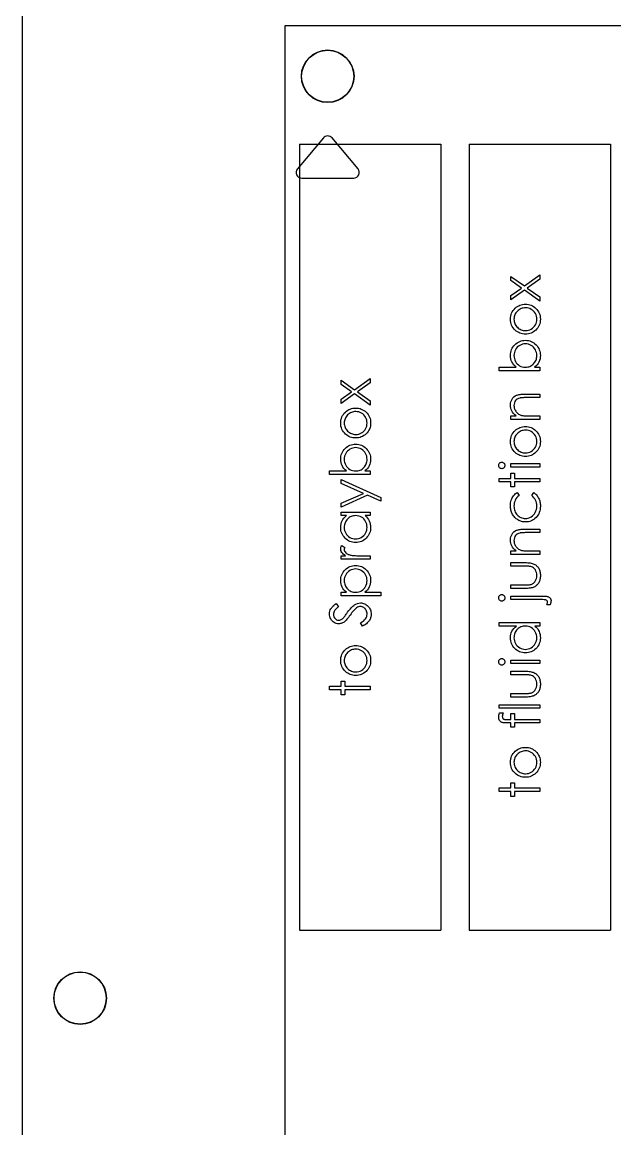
# Model space of a CAD drawing. Header units: millimetres. Extents: x -135 to 135, y -150 to 135.
# Drawn here: x -135 to -82.6, y -99.1 to -1.2 of the extents above; entities that cross this region are included whole.
import ezdxf

# ---------------------------------------------------------------- set-up
doc = ezdxf.new("R2010")
doc.units = ezdxf.units.MM

msp = doc.modelspace()

# ---------------------------------------------------------------- linework, layer by layer
at = {"color": 7, "linetype": 'Continuous', "lineweight": 25}
for p, q in [((-135, 101), (-135, -101)), ((-108.382, -11.453), (-110.681, -14.178)), ((-105.319, -14.178), (-107.618, -11.453)), ((-110.299, -15), (-105.701, -15))]:
    msp.add_line(p, q, dxfattribs=at)
at = {"color": 7, "linetype": 'Continuous'}
for p, q in [((-111.75, -125), (-111.75, -1.5)), ((-111.75, -1.5), (111.75, -1.5)), ((-110.5, -12), (-98, -12)), ((-110.5, -12), (-110.5, -81.5)), ((-98, -12), (-98, -81.5)), ((-95.5, -12), (-83, -12)), ((-95.5, -12), (-95.5, -81.5)), ((-83, -12), (-83, -81.5)), ((-110.5, -81.5), (-98, -81.5)), ((-95.5, -81.5), (-83, -81.5))]:
    msp.add_line(p, q, dxfattribs=at)
at = {"color": 7, "linetype": 'Continuous', "flags": 128}
for points in [[(-91.808, -25.75), (-91.808, -25.376), (-91.808, -25.376), (-90.885, -24.718), (-90.885, -24.718), (-91.808, -24.06), (-91.808, -24.06), (-91.808, -23.686), (-91.808, -23.686), (-90.623, -24.531), (-90.623, -24.531), (-89.25, -23.551), (-89.25, -23.551), (-89.25, -23.925), (-89.25, -23.925), (-90.361, -24.718), (-90.361, -24.718), (-89.25, -25.511), (-89.25, -25.511), (-89.25, -25.885), (-89.25, -25.885), (-90.623, -24.904), (-90.623, -24.904), (-91.808, -25.75)], [(-91.853, -27.476), (-91.846, -27.332), (-91.826, -27.196), (-91.793, -27.065), (-91.747, -26.94), (-91.688, -26.822), (-91.616, -26.71), (-91.53, -26.604), (-91.431, -26.504), (-91.431, -26.504), (-91.333, -26.422), (-91.23, -26.351), (-91.123, -26.291), (-91.012, -26.241), (-90.896, -26.203), (-90.776, -26.176), (-90.651, -26.159), (-90.522, -26.154), (-90.522, -26.154), (-90.392, -26.159), (-90.267, -26.177), (-90.145, -26.206), (-90.028, -26.246), (-89.915, -26.298), (-89.805, -26.362), (-89.701, -26.437), (-89.6, -26.524), (-89.507, -26.62), (-89.427, -26.722), (-89.359, -26.831), (-89.304, -26.947), (-89.261, -27.07), (-89.23, -27.199), (-89.211, -27.334), (-89.205, -27.476), (-89.205, -27.476), (-89.211, -27.619), (-89.23, -27.755), (-89.261, -27.884), (-89.304, -28.007), (-89.359, -28.123), (-89.427, -28.233), (-89.507, -28.335), (-89.6, -28.431), (-89.701, -28.518), (-89.805, -28.593), (-89.915, -28.657), (-90.028, -28.709), (-90.145, -28.749), (-90.267, -28.778), (-90.392, -28.796), (-90.522, -28.801), (-90.522, -28.801), (-90.65, -28.796), (-90.775, -28.78), (-90.895, -28.752), (-91.01, -28.714), (-91.121, -28.665), (-91.229, -28.604), (-91.331, -28.533), (-91.429, -28.451), (-91.429, -28.451), (-91.529, -28.351), (-91.614, -28.245), (-91.687, -28.133), (-91.747, -28.014), (-91.793, -27.889), (-91.826, -27.758), (-91.846, -27.62), (-91.853, -27.476)], [(-91.538, -27.478), (-91.534, -27.579), (-91.52, -27.677), (-91.496, -27.772), (-91.464, -27.862), (-91.422, -27.95), (-91.371, -28.034), (-91.311, -28.113), (-91.24, -28.19), (-91.164, -28.259), (-91.083, -28.32), (-90.999, -28.371), (-90.911, -28.413), (-90.819, -28.445), (-90.723, -28.468), (-90.623, -28.482), (-90.52, -28.487), (-90.52, -28.487), (-90.386, -28.479), (-90.256, -28.454), (-90.131, -28.411), (-90.011, -28.352), (-89.901, -28.278), (-89.802, -28.192), (-89.718, -28.095), (-89.648, -27.985), (-89.591, -27.867), (-89.551, -27.743), (-89.527, -27.613), (-89.519, -27.478), (-89.519, -27.478), (-89.527, -27.342), (-89.551, -27.213), (-89.591, -27.089), (-89.648, -26.971), (-89.718, -26.861), (-89.802, -26.763), (-89.901, -26.678), (-90.011, -26.604), (-90.131, -26.544), (-90.256, -26.502), (-90.386, -26.476), (-90.52, -26.468), (-90.52, -26.468), (-90.623, -26.473), (-90.723, -26.487), (-90.819, -26.51), (-90.911, -26.542), (-90.999, -26.584), (-91.083, -26.636), (-91.164, -26.697), (-91.24, -26.767), (-91.311, -26.843), (-91.371, -26.923), (-91.422, -27.006), (-91.464, -27.093), (-91.496, -27.184), (-91.52, -27.278), (-91.534, -27.377), (-91.538, -27.478)], [(-89.25, -32.032), (-92.84, -32.032), (-92.84, -32.032), (-92.84, -31.718), (-92.84, -31.718), (-91.344, -31.718), (-91.344, -31.718), (-91.463, -31.609), (-91.567, -31.495), (-91.654, -31.374), (-91.726, -31.247), (-91.781, -31.113), (-91.821, -30.973), (-91.845, -30.827), (-91.853, -30.675), (-91.853, -30.675), (-91.846, -30.539), (-91.828, -30.408), (-91.798, -30.283), (-91.756, -30.162), (-91.701, -30.047), (-91.635, -29.936), (-91.556, -29.831), (-91.465, -29.731), (-91.365, -29.639), (-91.261, -29.56), (-91.151, -29.493), (-91.036, -29.437), (-90.916, -29.394), (-90.79, -29.364), (-90.66, -29.346), (-90.524, -29.34), (-90.524, -29.34), (-90.39, -29.346), (-90.261, -29.364), (-90.137, -29.395), (-90.018, -29.439), (-89.903, -29.494), (-89.795, -29.562), (-89.69, -29.642), (-89.591, -29.734), (-89.501, -29.835), (-89.422, -29.942), (-89.356, -30.053), (-89.302, -30.169), (-89.259, -30.29), (-89.229, -30.417), (-89.211, -30.548), (-89.205, -30.684), (-89.205, -30.684), (-89.213, -30.84), (-89.236, -30.988), (-89.275, -31.128), (-89.329, -31.262), (-89.4, -31.387), (-89.49, -31.505), (-89.597, -31.615), (-89.723, -31.718), (-89.723, -31.718), (-89.25, -31.718), (-89.25, -31.718), (-89.25, -32.032)], [(-89.519, -30.687), (-89.528, -30.55), (-89.552, -30.418), (-89.594, -30.292), (-89.651, -30.171), (-89.723, -30.058), (-89.809, -29.958), (-89.908, -29.87), (-90.021, -29.794), (-90.142, -29.732), (-90.266, -29.689), (-90.393, -29.662), (-90.524, -29.654), (-90.524, -29.654), (-90.655, -29.663), (-90.783, -29.689), (-90.908, -29.734), (-91.03, -29.795), (-91.144, -29.872), (-91.244, -29.96), (-91.331, -30.061), (-91.405, -30.174), (-91.463, -30.295), (-91.505, -30.42), (-91.53, -30.549), (-91.538, -30.682), (-91.538, -30.682), (-91.53, -30.818), (-91.505, -30.95), (-91.463, -31.079), (-91.405, -31.205), (-91.332, -31.321), (-91.247, -31.423), (-91.151, -31.512), (-91.044, -31.585), (-90.927, -31.644), (-90.803, -31.685), (-90.672, -31.71), (-90.534, -31.718), (-90.534, -31.718), (-90.428, -31.713), (-90.326, -31.699), (-90.229, -31.676), (-90.136, -31.644), (-90.048, -31.602), (-89.964, -31.55), (-89.885, -31.49), (-89.81, -31.421), (-89.742, -31.344), (-89.683, -31.263), (-89.633, -31.178), (-89.592, -31.088), (-89.56, -30.994), (-89.537, -30.896), (-89.523, -30.794), (-89.519, -30.687)], [(-106.808, -34.926), (-106.808, -34.553), (-106.808, -34.553), (-105.885, -33.894), (-105.885, -33.894), (-106.808, -33.236), (-106.808, -33.236), (-106.808, -32.862), (-106.808, -32.862), (-105.623, -33.707), (-105.623, -33.707), (-104.25, -32.728), (-104.25, -32.728), (-104.25, -33.101), (-104.25, -33.101), (-105.361, -33.894), (-105.361, -33.894), (-104.25, -34.687), (-104.25, -34.687), (-104.25, -35.061), (-104.25, -35.061), (-105.623, -34.081), (-105.623, -34.081), (-106.808, -34.926)], [(-91.808, -36.34), (-91.808, -36.026), (-91.808, -36.026), (-91.346, -36.026), (-91.346, -36.026), (-91.47, -35.923), (-91.575, -35.815), (-91.663, -35.701), (-91.732, -35.582), (-91.785, -35.458), (-91.822, -35.328), (-91.845, -35.193), (-91.853, -35.052), (-91.853, -35.052), (-91.843, -34.911), (-91.816, -34.778), (-91.771, -34.653), (-91.708, -34.536), (-91.63, -34.431), (-91.538, -34.34), (-91.435, -34.264), (-91.319, -34.203), (-91.253, -34.178), (-91.179, -34.156), (-91.097, -34.138), (-91.006, -34.123), (-90.906, -34.112), (-90.798, -34.103), (-90.681, -34.098), (-90.556, -34.096), (-90.556, -34.096), (-89.25, -34.096), (-89.25, -34.096), (-89.25, -34.41), (-89.25, -34.41), (-90.453, -34.41), (-90.453, -34.41), (-90.558, -34.411), (-90.653, -34.412), (-90.739, -34.415), (-90.816, -34.419), (-90.885, -34.425), (-90.944, -34.431), (-90.994, -34.439), (-91.035, -34.447), (-91.035, -34.447), (-91.153, -34.483), (-91.255, -34.533), (-91.341, -34.596), (-91.412, -34.672), (-91.468, -34.762), (-91.507, -34.865), (-91.531, -34.98), (-91.538, -35.107), (-91.538, -35.107), (-91.536, -35.183), (-91.527, -35.257), (-91.511, -35.329), (-91.489, -35.398), (-91.462, -35.466), (-91.429, -35.532), (-91.389, -35.596), (-91.344, -35.658), (-91.293, -35.716), (-91.24, -35.768), (-91.184, -35.816), (-91.126, -35.859), (-91.064, -35.896), (-90.999, -35.928), (-90.931, -35.956), (-90.861, -35.977), (-90.861, -35.977), (-90.809, -35.988), (-90.748, -35.998), (-90.677, -36.007), (-90.595, -36.014), (-90.505, -36.019), (-90.405, -36.023), (-90.295, -36.025), (-90.175, -36.026), (-90.175, -36.026), (-89.25, -36.026), (-89.25, -36.026), (-89.25, -36.34), (-89.25, -36.34), (-91.808, -36.34)], [(-106.853, -36.652), (-106.846, -36.509), (-106.826, -36.372), (-106.793, -36.241), (-106.747, -36.116), (-106.688, -35.998), (-106.616, -35.886), (-106.53, -35.78), (-106.431, -35.681), (-106.431, -35.681), (-106.333, -35.599), (-106.23, -35.527), (-106.123, -35.467), (-106.012, -35.418), (-105.896, -35.379), (-105.776, -35.352), (-105.651, -35.336), (-105.522, -35.33), (-105.522, -35.33), (-105.392, -35.336), (-105.267, -35.353), (-105.145, -35.382), (-105.028, -35.423), (-104.915, -35.475), (-104.805, -35.538), (-104.701, -35.613), (-104.6, -35.7), (-104.507, -35.796), (-104.427, -35.899), (-104.359, -36.007), (-104.304, -36.123), (-104.261, -36.246), (-104.23, -36.375), (-104.211, -36.51), (-104.205, -36.652), (-104.205, -36.652), (-104.211, -36.795), (-104.23, -36.931), (-104.261, -37.06), (-104.304, -37.183), (-104.359, -37.3), (-104.427, -37.409), (-104.507, -37.511), (-104.6, -37.607), (-104.701, -37.694), (-104.805, -37.769), (-104.915, -37.833), (-105.028, -37.885), (-105.145, -37.926), (-105.267, -37.954), (-105.392, -37.972), (-105.522, -37.978), (-105.522, -37.978), (-105.65, -37.972), (-105.775, -37.956), (-105.895, -37.928), (-106.01, -37.89), (-106.121, -37.841), (-106.229, -37.781), (-106.331, -37.709), (-106.429, -37.627), (-106.429, -37.627), (-106.529, -37.527), (-106.614, -37.422), (-106.687, -37.309), (-106.747, -37.19), (-106.793, -37.065), (-106.826, -36.934), (-106.846, -36.796), (-106.853, -36.652)], [(-106.538, -36.654), (-106.534, -36.756), (-106.52, -36.854), (-106.496, -36.948), (-106.464, -37.039), (-106.422, -37.126), (-106.371, -37.21), (-106.311, -37.29), (-106.24, -37.366), (-106.164, -37.436), (-106.083, -37.496), (-105.999, -37.547), (-105.911, -37.589), (-105.819, -37.621), (-105.723, -37.645), (-105.623, -37.659), (-105.52, -37.663), (-105.52, -37.663), (-105.386, -37.655), (-105.256, -37.63), (-105.131, -37.587), (-105.011, -37.528), (-104.901, -37.455), (-104.802, -37.368), (-104.718, -37.271), (-104.648, -37.161), (-104.591, -37.043), (-104.551, -36.919), (-104.527, -36.789), (-104.519, -36.654), (-104.519, -36.654), (-104.527, -36.519), (-104.551, -36.389), (-104.591, -36.265), (-104.648, -36.147), (-104.718, -36.038), (-104.802, -35.939), (-104.901, -35.854), (-105.011, -35.78), (-105.131, -35.721), (-105.256, -35.678), (-105.386, -35.653), (-105.52, -35.644), (-105.52, -35.644), (-105.623, -35.649), (-105.723, -35.663), (-105.819, -35.686), (-105.911, -35.719), (-105.999, -35.761), (-106.083, -35.812), (-106.164, -35.873), (-106.24, -35.943), (-106.311, -36.019), (-106.371, -36.099), (-106.422, -36.183), (-106.464, -36.27), (-106.496, -36.361), (-106.52, -36.455), (-106.534, -36.553), (-106.538, -36.654)], [(-91.853, -38.29), (-91.846, -38.147), (-91.826, -38.01), (-91.793, -37.879), (-91.747, -37.754), (-91.688, -37.636), (-91.616, -37.524), (-91.53, -37.418), (-91.431, -37.319), (-91.431, -37.319), (-91.333, -37.236), (-91.23, -37.165), (-91.123, -37.105), (-91.012, -37.056), (-90.896, -37.017), (-90.776, -36.99), (-90.651, -36.974), (-90.522, -36.968), (-90.522, -36.968), (-90.392, -36.974), (-90.267, -36.991), (-90.145, -37.02), (-90.028, -37.06), (-89.915, -37.112), (-89.805, -37.176), (-89.701, -37.251), (-89.6, -37.338), (-89.507, -37.434), (-89.427, -37.537), (-89.359, -37.645), (-89.304, -37.761), (-89.261, -37.884), (-89.23, -38.013), (-89.211, -38.148), (-89.205, -38.29), (-89.205, -38.29), (-89.211, -38.433), (-89.23, -38.569), (-89.261, -38.698), (-89.304, -38.821), (-89.359, -38.937), (-89.427, -39.047), (-89.507, -39.149), (-89.6, -39.245), (-89.701, -39.332), (-89.805, -39.407), (-89.915, -39.471), (-90.028, -39.523), (-90.145, -39.564), (-90.267, -39.592), (-90.392, -39.61), (-90.522, -39.615), (-90.522, -39.615), (-90.65, -39.61), (-90.775, -39.594), (-90.895, -39.566), (-91.01, -39.528), (-91.121, -39.479), (-91.229, -39.418), (-91.331, -39.347), (-91.429, -39.265), (-91.429, -39.265), (-91.529, -39.165), (-91.614, -39.059), (-91.687, -38.947), (-91.747, -38.828), (-91.793, -38.703), (-91.826, -38.572), (-91.846, -38.434), (-91.853, -38.29)], [(-91.538, -38.292), (-91.534, -38.393), (-91.52, -38.491), (-91.496, -38.586), (-91.464, -38.677), (-91.422, -38.764), (-91.371, -38.848), (-91.311, -38.928), (-91.24, -39.004), (-91.164, -39.073), (-91.083, -39.134), (-90.999, -39.185), (-90.911, -39.227), (-90.819, -39.259), (-90.723, -39.282), (-90.623, -39.296), (-90.52, -39.301), (-90.52, -39.301), (-90.386, -39.293), (-90.256, -39.268), (-90.131, -39.225), (-90.011, -39.166), (-89.901, -39.092), (-89.802, -39.006), (-89.718, -38.909), (-89.648, -38.799), (-89.591, -38.681), (-89.551, -38.557), (-89.527, -38.427), (-89.519, -38.292), (-89.519, -38.292), (-89.527, -38.156), (-89.551, -38.027), (-89.591, -37.903), (-89.648, -37.785), (-89.718, -37.675), (-89.802, -37.577), (-89.901, -37.492), (-90.011, -37.418), (-90.131, -37.358), (-90.256, -37.316), (-90.386, -37.29), (-90.52, -37.282), (-90.52, -37.282), (-90.623, -37.287), (-90.723, -37.301), (-90.819, -37.324), (-90.911, -37.356), (-90.999, -37.398), (-91.083, -37.45), (-91.164, -37.511), (-91.24, -37.581), (-91.311, -37.657), (-91.371, -37.737), (-91.422, -37.821), (-91.464, -37.907), (-91.496, -37.999), (-91.52, -38.093), (-91.534, -38.191), (-91.538, -38.292)], [(-104.25, -41.208), (-107.84, -41.208), (-107.84, -41.208), (-107.84, -40.894), (-107.84, -40.894), (-106.344, -40.894), (-106.344, -40.894), (-106.463, -40.786), (-106.567, -40.671), (-106.654, -40.55), (-106.726, -40.423), (-106.781, -40.289), (-106.821, -40.15), (-106.845, -40.003), (-106.853, -39.851), (-106.853, -39.851), (-106.846, -39.716), (-106.828, -39.585), (-106.798, -39.459), (-106.756, -39.338), (-106.701, -39.223), (-106.635, -39.113), (-106.556, -39.008), (-106.465, -38.907), (-106.365, -38.815), (-106.261, -38.736), (-106.151, -38.669), (-106.036, -38.613), (-105.916, -38.571), (-105.79, -38.541), (-105.66, -38.522), (-105.524, -38.516), (-105.524, -38.516), (-105.39, -38.522), (-105.261, -38.541), (-105.137, -38.571), (-105.018, -38.615), (-104.903, -38.67), (-104.795, -38.738), (-104.69, -38.818), (-104.591, -38.911), (-104.501, -39.012), (-104.422, -39.118), (-104.356, -39.229), (-104.302, -39.345), (-104.259, -39.467), (-104.229, -39.593), (-104.211, -39.725), (-104.205, -39.861), (-104.205, -39.861), (-104.213, -40.016), (-104.236, -40.164), (-104.275, -40.305), (-104.329, -40.438), (-104.4, -40.563), (-104.49, -40.681), (-104.597, -40.791), (-104.723, -40.894), (-104.723, -40.894), (-104.25, -40.894), (-104.25, -40.894), (-104.25, -41.208)], [(-104.519, -39.864), (-104.528, -39.726), (-104.552, -39.594), (-104.594, -39.468), (-104.651, -39.347), (-104.723, -39.235), (-104.809, -39.134), (-104.908, -39.046), (-105.021, -38.97), (-105.142, -38.909), (-105.266, -38.865), (-105.393, -38.839), (-105.524, -38.83), (-105.524, -38.83), (-105.655, -38.839), (-105.783, -38.865), (-105.908, -38.91), (-106.03, -38.972), (-106.144, -39.048), (-106.244, -39.137), (-106.331, -39.237), (-106.405, -39.35), (-106.463, -39.471), (-106.505, -39.596), (-106.53, -39.725), (-106.538, -39.859), (-106.538, -39.859), (-106.53, -39.995), (-106.505, -40.127), (-106.463, -40.256), (-106.405, -40.381), (-106.332, -40.497), (-106.247, -40.6), (-106.151, -40.688), (-106.044, -40.762), (-105.927, -40.82), (-105.803, -40.861), (-105.672, -40.886), (-105.534, -40.894), (-105.534, -40.894), (-105.428, -40.889), (-105.326, -40.875), (-105.229, -40.852), (-105.136, -40.82), (-105.048, -40.778), (-104.964, -40.727), (-104.885, -40.666), (-104.81, -40.597), (-104.742, -40.521), (-104.683, -40.439), (-104.633, -40.354), (-104.592, -40.265), (-104.56, -40.171), (-104.537, -40.073), (-104.523, -39.97), (-104.519, -39.864)], [(-92.885, -40.402), (-92.88, -40.344), (-92.865, -40.29), (-92.84, -40.24), (-92.805, -40.195), (-92.764, -40.157), (-92.718, -40.131), (-92.668, -40.115), (-92.614, -40.109), (-92.614, -40.109), (-92.561, -40.115), (-92.512, -40.131), (-92.467, -40.157), (-92.425, -40.195), (-92.391, -40.24), (-92.366, -40.29), (-92.351, -40.344), (-92.346, -40.402), (-92.346, -40.402), (-92.351, -40.46), (-92.366, -40.512), (-92.391, -40.562), (-92.425, -40.607), (-92.467, -40.644), (-92.512, -40.671), (-92.561, -40.687), (-92.614, -40.692), (-92.614, -40.692), (-92.668, -40.687), (-92.718, -40.671), (-92.764, -40.644), (-92.805, -40.607), (-92.84, -40.562), (-92.865, -40.512), (-92.88, -40.46), (-92.885, -40.402)], [(-91.808, -40.558), (-91.808, -40.244), (-91.808, -40.244), (-89.25, -40.244), (-89.25, -40.244), (-89.25, -40.558), (-89.25, -40.558), (-91.808, -40.558)], [(-106.808, -44.08), (-106.808, -43.741), (-106.808, -43.741), (-104.849, -42.876), (-104.849, -42.876), (-106.808, -41.996), (-106.808, -41.996), (-106.808, -41.657), (-106.808, -41.657), (-103.308, -43.228), (-103.308, -43.228), (-103.308, -43.567), (-103.308, -43.567), (-104.468, -43.046), (-104.468, -43.046), (-106.808, -44.08)], [(-92.84, -41.859), (-92.84, -41.545), (-92.84, -41.545), (-91.808, -41.545), (-91.808, -41.545), (-91.808, -41.096), (-91.808, -41.096), (-91.494, -41.096), (-91.494, -41.096), (-91.494, -41.545), (-91.494, -41.545), (-89.25, -41.545), (-89.25, -41.545), (-89.25, -41.859), (-89.25, -41.859), (-91.494, -41.859), (-91.494, -41.859), (-91.494, -42.308), (-91.494, -42.308), (-91.808, -42.308), (-91.808, -42.308), (-91.808, -41.859), (-91.808, -41.859), (-92.84, -41.859)], [(-91.253, -42.801), (-91.09, -43.064), (-91.09, -43.064), (-91.195, -43.153), (-91.286, -43.251), (-91.363, -43.355), (-91.426, -43.467), (-91.475, -43.588), (-91.51, -43.716), (-91.531, -43.852), (-91.538, -43.995), (-91.538, -43.995), (-91.534, -44.11), (-91.52, -44.221), (-91.497, -44.326), (-91.466, -44.426), (-91.424, -44.522), (-91.374, -44.612), (-91.315, -44.698), (-91.246, -44.778), (-91.171, -44.851), (-91.092, -44.914), (-91.009, -44.968), (-90.922, -45.012), (-90.832, -45.046), (-90.737, -45.07), (-90.638, -45.085), (-90.536, -45.09), (-90.536, -45.09), (-90.402, -45.081), (-90.272, -45.054), (-90.146, -45.009), (-90.024, -44.947), (-89.911, -44.868), (-89.811, -44.776), (-89.725, -44.672), (-89.652, -44.553), (-89.594, -44.424), (-89.552, -44.288), (-89.528, -44.145), (-89.519, -43.993), (-89.519, -43.993), (-89.526, -43.854), (-89.547, -43.722), (-89.582, -43.596), (-89.631, -43.476), (-89.695, -43.364), (-89.772, -43.258), (-89.863, -43.157), (-89.968, -43.064), (-89.968, -43.064), (-89.795, -42.801), (-89.795, -42.801), (-89.727, -42.849), (-89.663, -42.901), (-89.603, -42.957), (-89.547, -43.017), (-89.494, -43.08), (-89.446, -43.148), (-89.401, -43.219), (-89.36, -43.294), (-89.324, -43.373), (-89.292, -43.454), (-89.265, -43.537), (-89.244, -43.624), (-89.227, -43.713), (-89.215, -43.806), (-89.207, -43.901), (-89.205, -43.998), (-89.205, -43.998), (-89.211, -44.147), (-89.229, -44.288), (-89.258, -44.424), (-89.3, -44.553), (-89.354, -44.675), (-89.419, -44.792), (-89.496, -44.901), (-89.585, -45.004), (-89.683, -45.098), (-89.785, -45.179), (-89.893, -45.247), (-90.005, -45.304), (-90.124, -45.348), (-90.246, -45.379), (-90.375, -45.398), (-90.508, -45.404), (-90.508, -45.404), (-90.598, -45.401), (-90.687, -45.392), (-90.775, -45.378), (-90.86, -45.357), (-90.945, -45.331), (-91.027, -45.299), (-91.108, -45.261), (-91.187, -45.217), (-91.264, -45.168), (-91.335, -45.115), (-91.403, -45.057), (-91.466, -44.995), (-91.525, -44.929), (-91.58, -44.858), (-91.63, -44.783), (-91.677, -44.703), (-91.718, -44.621), (-91.754, -44.535), (-91.784, -44.448), (-91.808, -44.357), (-91.828, -44.265), (-91.841, -44.17), (-91.85, -44.072), (-91.853, -43.972), (-91.853, -43.972), (-91.848, -43.847), (-91.833, -43.723), (-91.809, -43.601), (-91.775, -43.482), (-91.733, -43.368), (-91.685, -43.263), (-91.632, -43.168), (-91.572, -43.081), (-91.505, -43.002), (-91.43, -42.929), (-91.346, -42.862), (-91.253, -42.801)], [(-106.808, -44.529), (-104.25, -44.529), (-104.25, -44.529), (-104.25, -44.843), (-104.25, -44.843), (-104.692, -44.843), (-104.692, -44.843), (-104.575, -44.952), (-104.473, -45.066), (-104.39, -45.188), (-104.322, -45.316), (-104.271, -45.449), (-104.235, -45.589), (-104.212, -45.735), (-104.205, -45.888), (-104.205, -45.888), (-104.211, -46.023), (-104.23, -46.153), (-104.26, -46.279), (-104.302, -46.399), (-104.357, -46.514), (-104.423, -46.625), (-104.502, -46.73), (-104.593, -46.831), (-104.692, -46.922), (-104.797, -47.002), (-104.907, -47.068), (-105.023, -47.124), (-105.143, -47.166), (-105.269, -47.197), (-105.4, -47.215), (-105.536, -47.221), (-105.536, -47.221), (-105.669, -47.215), (-105.798, -47.197), (-105.921, -47.166), (-106.041, -47.122), (-106.154, -47.067), (-106.263, -47), (-106.367, -46.92), (-106.466, -46.827), (-106.557, -46.726), (-106.635, -46.62), (-106.702, -46.509), (-106.756, -46.392), (-106.799, -46.271), (-106.829, -46.145), (-106.846, -46.014), (-106.853, -45.878), (-106.853, -45.878), (-106.845, -45.721), (-106.822, -45.573), (-106.782, -45.432), (-106.728, -45.299), (-106.657, -45.173), (-106.568, -45.055), (-106.46, -44.945), (-106.334, -44.843), (-106.334, -44.843), (-106.808, -44.843), (-106.808, -44.843), (-106.808, -44.529)], [(-106.538, -45.874), (-106.53, -46.011), (-106.506, -46.143), (-106.464, -46.269), (-106.407, -46.39), (-106.334, -46.503), (-106.248, -46.603), (-106.149, -46.691), (-106.036, -46.768), (-105.916, -46.829), (-105.791, -46.872), (-105.663, -46.899), (-105.532, -46.907), (-105.532, -46.907), (-105.402, -46.898), (-105.274, -46.872), (-105.15, -46.828), (-105.028, -46.766), (-104.915, -46.689), (-104.814, -46.601), (-104.727, -46.5), (-104.653, -46.387), (-104.594, -46.266), (-104.553, -46.14), (-104.528, -46.01), (-104.519, -45.876), (-104.519, -45.876), (-104.528, -45.74), (-104.552, -45.608), (-104.594, -45.48), (-104.652, -45.355), (-104.725, -45.239), (-104.809, -45.137), (-104.904, -45.05), (-105.012, -44.976), (-105.129, -44.918), (-105.253, -44.876), (-105.384, -44.851), (-105.523, -44.843), (-105.523, -44.843), (-105.629, -44.848), (-105.731, -44.862), (-105.828, -44.885), (-105.921, -44.917), (-106.009, -44.959), (-106.093, -45.011), (-106.172, -45.071), (-106.247, -45.141), (-106.316, -45.217), (-106.375, -45.298), (-106.425, -45.384), (-106.466, -45.473), (-106.498, -45.567), (-106.52, -45.665), (-106.534, -45.767), (-106.538, -45.874)], [(-91.808, -48.276), (-91.808, -47.962), (-91.808, -47.962), (-91.346, -47.962), (-91.346, -47.962), (-91.47, -47.858), (-91.575, -47.751), (-91.663, -47.637), (-91.732, -47.518), (-91.785, -47.394), (-91.822, -47.264), (-91.845, -47.129), (-91.853, -46.988), (-91.853, -46.988), (-91.843, -46.847), (-91.816, -46.714), (-91.771, -46.589), (-91.708, -46.472), (-91.63, -46.367), (-91.538, -46.276), (-91.435, -46.2), (-91.319, -46.139), (-91.253, -46.114), (-91.179, -46.092), (-91.097, -46.074), (-91.006, -46.059), (-90.906, -46.047), (-90.798, -46.039), (-90.681, -46.033), (-90.556, -46.032), (-90.556, -46.032), (-89.25, -46.032), (-89.25, -46.032), (-89.25, -46.346), (-89.25, -46.346), (-90.453, -46.346), (-90.453, -46.346), (-90.558, -46.347), (-90.653, -46.348), (-90.739, -46.351), (-90.816, -46.355), (-90.885, -46.361), (-90.944, -46.367), (-90.994, -46.375), (-91.035, -46.383), (-91.035, -46.383), (-91.153, -46.419), (-91.255, -46.469), (-91.341, -46.532), (-91.412, -46.608), (-91.468, -46.698), (-91.507, -46.8), (-91.531, -46.915), (-91.538, -47.043), (-91.538, -47.043), (-91.536, -47.119), (-91.527, -47.192), (-91.511, -47.265), (-91.489, -47.334), (-91.462, -47.402), (-91.429, -47.468), (-91.389, -47.532), (-91.344, -47.593), (-91.293, -47.652), (-91.24, -47.704), (-91.184, -47.752), (-91.126, -47.795), (-91.064, -47.832), (-90.999, -47.864), (-90.931, -47.891), (-90.861, -47.913), (-90.861, -47.913), (-90.809, -47.924), (-90.748, -47.934), (-90.677, -47.943), (-90.595, -47.95), (-90.505, -47.955), (-90.405, -47.959), (-90.295, -47.961), (-90.175, -47.962), (-90.175, -47.962), (-89.25, -47.962), (-89.25, -47.962), (-89.25, -48.276), (-89.25, -48.276), (-91.808, -48.276)], [(-106.808, -48.702), (-106.808, -48.388), (-106.808, -48.388), (-106.431, -48.388), (-106.431, -48.388), (-106.535, -48.316), (-106.623, -48.243), (-106.696, -48.168), (-106.754, -48.091), (-106.797, -48.011), (-106.828, -47.93), (-106.846, -47.848), (-106.853, -47.764), (-106.853, -47.764), (-106.847, -47.699), (-106.831, -47.631), (-106.803, -47.562), (-106.765, -47.49), (-106.765, -47.49), (-106.493, -47.663), (-106.493, -47.663), (-106.513, -47.708), (-106.527, -47.751), (-106.536, -47.789), (-106.538, -47.823), (-106.538, -47.823), (-106.53, -47.898), (-106.505, -47.973), (-106.463, -48.045), (-106.405, -48.116), (-106.369, -48.151), (-106.328, -48.183), (-106.283, -48.213), (-106.233, -48.241), (-106.179, -48.267), (-106.119, -48.29), (-106.055, -48.312), (-105.987, -48.332), (-105.987, -48.332), (-105.926, -48.345), (-105.851, -48.356), (-105.762, -48.366), (-105.659, -48.374), (-105.543, -48.38), (-105.412, -48.384), (-105.268, -48.387), (-105.11, -48.388), (-105.11, -48.388), (-104.25, -48.388), (-104.25, -48.388), (-104.25, -48.702), (-104.25, -48.702), (-106.808, -48.702)], [(-106.808, -51.933), (-106.808, -51.619), (-106.808, -51.619), (-106.334, -51.619), (-106.334, -51.619), (-106.46, -51.516), (-106.568, -51.405), (-106.657, -51.288), (-106.728, -51.162), (-106.782, -51.029), (-106.822, -50.889), (-106.845, -50.741), (-106.853, -50.585), (-106.853, -50.585), (-106.846, -50.449), (-106.829, -50.317), (-106.799, -50.191), (-106.756, -50.07), (-106.702, -49.953), (-106.635, -49.843), (-106.557, -49.736), (-106.466, -49.635), (-106.367, -49.543), (-106.263, -49.463), (-106.154, -49.395), (-106.041, -49.339), (-105.921, -49.296), (-105.798, -49.265), (-105.669, -49.247), (-105.536, -49.24), (-105.536, -49.24), (-105.4, -49.247), (-105.269, -49.265), (-105.143, -49.295), (-105.023, -49.338), (-104.907, -49.393), (-104.797, -49.461), (-104.692, -49.54), (-104.593, -49.632), (-104.502, -49.732), (-104.423, -49.837), (-104.357, -49.948), (-104.302, -50.063), (-104.26, -50.183), (-104.23, -50.309), (-104.211, -50.44), (-104.205, -50.575), (-104.205, -50.575), (-104.213, -50.727), (-104.237, -50.874), (-104.277, -51.014), (-104.333, -51.147), (-104.404, -51.274), (-104.492, -51.396), (-104.595, -51.51), (-104.713, -51.619), (-104.713, -51.619), (-103.308, -51.619), (-103.308, -51.619), (-103.308, -51.933), (-103.308, -51.933), (-106.808, -51.933)], [(-106.538, -50.588), (-106.534, -50.695), (-106.52, -50.797), (-106.498, -50.895), (-106.466, -50.989), (-106.425, -51.079), (-106.375, -51.164), (-106.316, -51.245), (-106.247, -51.321), (-106.172, -51.391), (-106.093, -51.451), (-106.009, -51.502), (-105.921, -51.544), (-105.828, -51.577), (-105.731, -51.6), (-105.629, -51.614), (-105.523, -51.619), (-105.523, -51.619), (-105.384, -51.61), (-105.253, -51.586), (-105.129, -51.544), (-105.012, -51.486), (-104.904, -51.412), (-104.809, -51.324), (-104.725, -51.222), (-104.652, -51.105), (-104.594, -50.98), (-104.552, -50.851), (-104.528, -50.719), (-104.519, -50.583), (-104.519, -50.583), (-104.528, -50.45), (-104.553, -50.321), (-104.594, -50.195), (-104.653, -50.075), (-104.727, -49.962), (-104.814, -49.861), (-104.915, -49.773), (-105.028, -49.696), (-105.15, -49.634), (-105.274, -49.59), (-105.402, -49.564), (-105.532, -49.554), (-105.532, -49.554), (-105.663, -49.563), (-105.791, -49.59), (-105.916, -49.633), (-106.036, -49.695), (-106.149, -49.77), (-106.248, -49.859), (-106.334, -49.959), (-106.407, -50.071), (-106.464, -50.193), (-106.506, -50.319), (-106.53, -50.451), (-106.538, -50.588)], [(-91.808, -51.282), (-91.808, -50.968), (-91.808, -50.968), (-90.621, -50.968), (-90.621, -50.968), (-90.517, -50.967), (-90.422, -50.965), (-90.334, -50.961), (-90.255, -50.955), (-90.185, -50.948), (-90.122, -50.94), (-90.069, -50.93), (-90.023, -50.918), (-90.023, -50.918), (-89.967, -50.897), (-89.913, -50.873), (-89.862, -50.843), (-89.814, -50.81), (-89.77, -50.772), (-89.728, -50.73), (-89.69, -50.685), (-89.655, -50.634), (-89.596, -50.524), (-89.553, -50.404), (-89.528, -50.273), (-89.519, -50.133), (-89.519, -50.133), (-89.528, -49.993), (-89.552, -49.864), (-89.594, -49.746), (-89.651, -49.639), (-89.722, -49.546), (-89.804, -49.468), (-89.896, -49.406), (-89.998, -49.36), (-89.998, -49.36), (-90.04, -49.348), (-90.092, -49.337), (-90.154, -49.328), (-90.227, -49.32), (-90.311, -49.315), (-90.404, -49.311), (-90.508, -49.308), (-90.621, -49.308), (-90.621, -49.308), (-91.808, -49.308), (-91.808, -49.308), (-91.808, -48.994), (-91.808, -48.994), (-90.562, -48.994), (-90.562, -48.994), (-90.436, -48.996), (-90.316, -49.001), (-90.205, -49.011), (-90.102, -49.025), (-90.007, -49.043), (-89.921, -49.064), (-89.842, -49.09), (-89.772, -49.12), (-89.707, -49.153), (-89.646, -49.191), (-89.589, -49.233), (-89.535, -49.278), (-89.485, -49.327), (-89.438, -49.381), (-89.395, -49.438), (-89.356, -49.5), (-89.321, -49.565), (-89.29, -49.634), (-89.264, -49.708), (-89.243, -49.785), (-89.226, -49.867), (-89.214, -49.953), (-89.207, -50.042), (-89.205, -50.136), (-89.205, -50.136), (-89.207, -50.229), (-89.214, -50.319), (-89.226, -50.404), (-89.243, -50.486), (-89.264, -50.564), (-89.29, -50.638), (-89.321, -50.708), (-89.356, -50.774), (-89.395, -50.835), (-89.439, -50.894), (-89.485, -50.948), (-89.535, -50.997), (-89.59, -51.043), (-89.648, -51.084), (-89.71, -51.122), (-89.775, -51.156), (-89.847, -51.185), (-89.927, -51.211), (-90.016, -51.233), (-90.112, -51.251), (-90.218, -51.265), (-90.332, -51.274), (-90.455, -51.28), (-90.586, -51.282), (-90.586, -51.282), (-91.808, -51.282)], [(-92.885, -52.112), (-92.88, -52.053), (-92.865, -51.999), (-92.84, -51.95), (-92.805, -51.905), (-92.764, -51.868), (-92.718, -51.842), (-92.668, -51.826), (-92.614, -51.821), (-92.614, -51.821), (-92.561, -51.826), (-92.512, -51.842), (-92.467, -51.868), (-92.425, -51.905), (-92.391, -51.95), (-92.366, -51.999), (-92.351, -52.053), (-92.346, -52.112), (-92.346, -52.112), (-92.351, -52.171), (-92.366, -52.225), (-92.391, -52.274), (-92.425, -52.319), (-92.467, -52.356), (-92.512, -52.383), (-92.561, -52.398), (-92.614, -52.404), (-92.614, -52.404), (-92.668, -52.398), (-92.718, -52.383), (-92.764, -52.356), (-92.805, -52.319), (-92.84, -52.274), (-92.865, -52.225), (-92.88, -52.171), (-92.885, -52.112)], [(-104.925, -54.625), (-105.103, -54.329), (-105.103, -54.329), (-104.966, -54.244), (-104.847, -54.157), (-104.747, -54.066), (-104.665, -53.971), (-104.601, -53.873), (-104.556, -53.772), (-104.528, -53.668), (-104.519, -53.561), (-104.519, -53.561), (-104.524, -53.469), (-104.54, -53.38), (-104.566, -53.294), (-104.601, -53.21), (-104.645, -53.133), (-104.697, -53.066), (-104.756, -53.008), (-104.821, -52.961), (-104.89, -52.923), (-104.962, -52.896), (-105.036, -52.881), (-105.112, -52.875), (-105.112, -52.875), (-105.199, -52.883), (-105.286, -52.907), (-105.371, -52.946), (-105.456, -53.001), (-105.456, -53.001), (-105.516, -53.048), (-105.578, -53.104), (-105.643, -53.17), (-105.711, -53.244), (-105.783, -53.328), (-105.857, -53.42), (-105.934, -53.521), (-106.014, -53.632), (-106.014, -53.632), (-106.093, -53.742), (-106.168, -53.84), (-106.236, -53.928), (-106.298, -54.005), (-106.355, -54.072), (-106.405, -54.127), (-106.451, -54.171), (-106.49, -54.205), (-106.49, -54.205), (-106.552, -54.251), (-106.616, -54.291), (-106.68, -54.324), (-106.746, -54.352), (-106.813, -54.373), (-106.882, -54.389), (-106.952, -54.398), (-107.023, -54.401), (-107.023, -54.401), (-107.134, -54.394), (-107.24, -54.373), (-107.341, -54.338), (-107.437, -54.29), (-107.526, -54.228), (-107.605, -54.156), (-107.674, -54.072), (-107.732, -53.977), (-107.779, -53.874), (-107.813, -53.766), (-107.833, -53.655), (-107.84, -53.538), (-107.84, -53.538), (-107.832, -53.415), (-107.808, -53.295), (-107.769, -53.18), (-107.714, -53.069), (-107.678, -53.013), (-107.637, -52.958), (-107.589, -52.901), (-107.533, -52.843), (-107.472, -52.785), (-107.404, -52.726), (-107.329, -52.666), (-107.247, -52.606), (-107.247, -52.606), (-107.032, -52.89), (-107.032, -52.89), (-107.098, -52.942), (-107.158, -52.991), (-107.212, -53.039), (-107.259, -53.085), (-107.302, -53.129), (-107.338, -53.171), (-107.369, -53.212), (-107.394, -53.249), (-107.432, -53.325), (-107.459, -53.404), (-107.475, -53.487), (-107.481, -53.573), (-107.481, -53.573), (-107.473, -53.681), (-107.449, -53.779), (-107.409, -53.866), (-107.353, -53.943), (-107.285, -54.006), (-107.21, -54.051), (-107.127, -54.077), (-107.038, -54.087), (-107.038, -54.087), (-106.982, -54.084), (-106.925, -54.074), (-106.871, -54.059), (-106.818, -54.037), (-106.763, -54.007), (-106.706, -53.967), (-106.647, -53.917), (-106.585, -53.856), (-106.585, -53.856), (-106.565, -53.833), (-106.538, -53.8), (-106.506, -53.756), (-106.465, -53.702), (-106.418, -53.639), (-106.365, -53.564), (-106.304, -53.48), (-106.237, -53.385), (-106.237, -53.385), (-106.154, -53.272), (-106.073, -53.167), (-105.994, -53.073), (-105.918, -52.987), (-105.844, -52.911), (-105.773, -52.843), (-105.703, -52.785), (-105.637, -52.737), (-105.505, -52.66), (-105.372, -52.605), (-105.24, -52.572), (-105.107, -52.561), (-105.107, -52.561), (-105.014, -52.565), (-104.922, -52.579), (-104.835, -52.602), (-104.75, -52.634), (-104.669, -52.674), (-104.59, -52.725), (-104.515, -52.784), (-104.443, -52.853), (-104.377, -52.928), (-104.319, -53.006), (-104.27, -53.089), (-104.231, -53.175), (-104.2, -53.266), (-104.178, -53.36), (-104.164, -53.458), (-104.16, -53.561), (-104.16, -53.561), (-104.163, -53.64), (-104.171, -53.718), (-104.185, -53.793), (-104.204, -53.867), (-104.229, -53.939), (-104.259, -54.009), (-104.295, -54.077), (-104.336, -54.143), (-104.384, -54.208), (-104.439, -54.271), (-104.502, -54.333), (-104.571, -54.394), (-104.649, -54.454), (-104.734, -54.512), (-104.826, -54.569), (-104.925, -54.625)], [(-91.808, -52.269), (-91.808, -51.955), (-91.808, -51.955), (-88.876, -51.955), (-88.876, -51.955), (-88.798, -51.957), (-88.727, -51.962), (-88.66, -51.971), (-88.599, -51.982), (-88.543, -51.998), (-88.493, -52.017), (-88.449, -52.039), (-88.409, -52.065), (-88.375, -52.093), (-88.346, -52.124), (-88.32, -52.158), (-88.299, -52.194), (-88.283, -52.233), (-88.272, -52.274), (-88.265, -52.318), (-88.263, -52.364), (-88.263, -52.364), (-88.268, -52.445), (-88.283, -52.531), (-88.308, -52.622), (-88.343, -52.718), (-88.343, -52.718), (-88.646, -52.718), (-88.646, -52.718), (-88.615, -52.658), (-88.594, -52.6), (-88.581, -52.546), (-88.577, -52.495), (-88.577, -52.495), (-88.584, -52.436), (-88.604, -52.385), (-88.639, -52.342), (-88.687, -52.307), (-88.687, -52.307), (-88.731, -52.29), (-88.795, -52.278), (-88.877, -52.271), (-88.979, -52.269), (-88.979, -52.269), (-91.808, -52.269)], [(-92.84, -54.288), (-89.25, -54.288), (-89.25, -54.288), (-89.25, -54.603), (-89.25, -54.603), (-89.692, -54.603), (-89.692, -54.603), (-89.575, -54.711), (-89.473, -54.826), (-89.39, -54.948), (-89.322, -55.075), (-89.271, -55.209), (-89.235, -55.349), (-89.212, -55.495), (-89.205, -55.647), (-89.205, -55.647), (-89.211, -55.783), (-89.23, -55.913), (-89.26, -56.038), (-89.302, -56.159), (-89.357, -56.274), (-89.423, -56.385), (-89.502, -56.49), (-89.593, -56.59), (-89.692, -56.682), (-89.797, -56.761), (-89.907, -56.828), (-90.023, -56.883), (-90.143, -56.926), (-90.269, -56.956), (-90.4, -56.974), (-90.536, -56.981), (-90.536, -56.981), (-90.669, -56.974), (-90.798, -56.956), (-90.921, -56.925), (-91.041, -56.882), (-91.154, -56.827), (-91.263, -56.759), (-91.367, -56.679), (-91.466, -56.587), (-91.557, -56.486), (-91.635, -56.379), (-91.702, -56.268), (-91.756, -56.152), (-91.799, -56.031), (-91.829, -55.905), (-91.846, -55.773), (-91.853, -55.637), (-91.853, -55.637), (-91.844, -55.481), (-91.819, -55.332), (-91.777, -55.192), (-91.718, -55.058), (-91.642, -54.933), (-91.549, -54.814), (-91.439, -54.705), (-91.313, -54.603), (-91.313, -54.603), (-92.84, -54.603), (-92.84, -54.603), (-92.84, -54.288)], [(-91.538, -55.633), (-91.53, -55.771), (-91.506, -55.902), (-91.464, -56.029), (-91.407, -56.15), (-91.334, -56.262), (-91.248, -56.362), (-91.149, -56.451), (-91.036, -56.527), (-90.916, -56.588), (-90.791, -56.632), (-90.663, -56.658), (-90.532, -56.667), (-90.532, -56.667), (-90.402, -56.658), (-90.274, -56.632), (-90.15, -56.587), (-90.028, -56.526), (-89.915, -56.449), (-89.814, -56.36), (-89.727, -56.259), (-89.653, -56.146), (-89.594, -56.025), (-89.553, -55.9), (-89.528, -55.77), (-89.519, -55.636), (-89.519, -55.636), (-89.528, -55.5), (-89.552, -55.367), (-89.594, -55.239), (-89.652, -55.114), (-89.725, -54.999), (-89.809, -54.896), (-89.904, -54.809), (-90.012, -54.736), (-90.129, -54.678), (-90.253, -54.636), (-90.384, -54.611), (-90.523, -54.603), (-90.523, -54.603), (-90.629, -54.607), (-90.731, -54.621), (-90.828, -54.645), (-90.921, -54.677), (-91.009, -54.719), (-91.093, -54.77), (-91.172, -54.83), (-91.247, -54.901), (-91.316, -54.977), (-91.375, -55.058), (-91.425, -55.143), (-91.466, -55.232), (-91.498, -55.326), (-91.52, -55.424), (-91.534, -55.527), (-91.538, -55.633)], [(-106.853, -57.652), (-106.846, -57.509), (-106.826, -57.372), (-106.793, -57.241), (-106.747, -57.116), (-106.688, -56.998), (-106.616, -56.886), (-106.53, -56.78), (-106.431, -56.681), (-106.431, -56.681), (-106.333, -56.599), (-106.23, -56.527), (-106.123, -56.467), (-106.012, -56.418), (-105.896, -56.379), (-105.776, -56.352), (-105.651, -56.336), (-105.522, -56.33), (-105.522, -56.33), (-105.392, -56.336), (-105.267, -56.353), (-105.145, -56.382), (-105.028, -56.423), (-104.915, -56.475), (-104.805, -56.538), (-104.701, -56.613), (-104.6, -56.7), (-104.507, -56.796), (-104.427, -56.899), (-104.359, -57.007), (-104.304, -57.123), (-104.261, -57.246), (-104.23, -57.375), (-104.211, -57.51), (-104.205, -57.652), (-104.205, -57.652), (-104.211, -57.795), (-104.23, -57.931), (-104.261, -58.06), (-104.304, -58.183), (-104.359, -58.3), (-104.427, -58.409), (-104.507, -58.511), (-104.6, -58.607), (-104.701, -58.694), (-104.805, -58.769), (-104.915, -58.833), (-105.028, -58.885), (-105.145, -58.926), (-105.267, -58.954), (-105.392, -58.972), (-105.522, -58.978), (-105.522, -58.978), (-105.65, -58.972), (-105.775, -58.956), (-105.895, -58.928), (-106.01, -58.89), (-106.121, -58.841), (-106.229, -58.781), (-106.331, -58.709), (-106.429, -58.627), (-106.429, -58.627), (-106.529, -58.527), (-106.614, -58.422), (-106.687, -58.309), (-106.747, -58.19), (-106.793, -58.065), (-106.826, -57.934), (-106.846, -57.796), (-106.853, -57.652)], [(-106.538, -57.654), (-106.534, -57.756), (-106.52, -57.854), (-106.496, -57.948), (-106.464, -58.039), (-106.422, -58.126), (-106.371, -58.21), (-106.311, -58.29), (-106.24, -58.366), (-106.164, -58.436), (-106.083, -58.496), (-105.999, -58.547), (-105.911, -58.589), (-105.819, -58.621), (-105.723, -58.645), (-105.623, -58.659), (-105.52, -58.663), (-105.52, -58.663), (-105.386, -58.655), (-105.256, -58.63), (-105.131, -58.587), (-105.011, -58.528), (-104.901, -58.455), (-104.802, -58.368), (-104.718, -58.271), (-104.648, -58.161), (-104.591, -58.043), (-104.551, -57.919), (-104.527, -57.789), (-104.519, -57.654), (-104.519, -57.654), (-104.527, -57.519), (-104.551, -57.389), (-104.591, -57.265), (-104.648, -57.147), (-104.718, -57.038), (-104.802, -56.939), (-104.901, -56.854), (-105.011, -56.78), (-105.131, -56.721), (-105.256, -56.678), (-105.386, -56.653), (-105.52, -56.644), (-105.52, -56.644), (-105.623, -56.649), (-105.723, -56.663), (-105.819, -56.686), (-105.911, -56.719), (-105.999, -56.761), (-106.083, -56.812), (-106.164, -56.873), (-106.24, -56.943), (-106.311, -57.019), (-106.371, -57.099), (-106.422, -57.183), (-106.464, -57.27), (-106.496, -57.361), (-106.52, -57.455), (-106.534, -57.553), (-106.538, -57.654)], [(-92.885, -57.767), (-92.88, -57.709), (-92.865, -57.655), (-92.84, -57.605), (-92.805, -57.561), (-92.764, -57.523), (-92.718, -57.496), (-92.668, -57.48), (-92.614, -57.474), (-92.614, -57.474), (-92.561, -57.48), (-92.512, -57.496), (-92.467, -57.523), (-92.425, -57.561), (-92.391, -57.605), (-92.366, -57.655), (-92.351, -57.709), (-92.346, -57.767), (-92.346, -57.767), (-92.351, -57.825), (-92.366, -57.878), (-92.391, -57.927), (-92.425, -57.972), (-92.467, -58.009), (-92.512, -58.036), (-92.561, -58.052), (-92.614, -58.058), (-92.614, -58.058), (-92.668, -58.052), (-92.718, -58.036), (-92.764, -58.009), (-92.805, -57.972), (-92.84, -57.927), (-92.865, -57.878), (-92.88, -57.825), (-92.885, -57.767)], [(-91.808, -57.923), (-91.808, -57.609), (-91.808, -57.609), (-89.25, -57.609), (-89.25, -57.609), (-89.25, -57.923), (-89.25, -57.923), (-91.808, -57.923)], [(-91.808, -60.885), (-91.808, -60.571), (-91.808, -60.571), (-90.621, -60.571), (-90.621, -60.571), (-90.517, -60.57), (-90.422, -60.568), (-90.334, -60.564), (-90.255, -60.558), (-90.185, -60.551), (-90.122, -60.542), (-90.069, -60.533), (-90.023, -60.521), (-90.023, -60.521), (-89.967, -60.5), (-89.913, -60.475), (-89.862, -60.446), (-89.814, -60.413), (-89.77, -60.375), (-89.728, -60.333), (-89.69, -60.287), (-89.655, -60.237), (-89.596, -60.127), (-89.553, -60.006), (-89.528, -59.876), (-89.519, -59.735), (-89.519, -59.735), (-89.528, -59.595), (-89.552, -59.466), (-89.594, -59.348), (-89.651, -59.242), (-89.722, -59.149), (-89.804, -59.071), (-89.896, -59.008), (-89.998, -58.962), (-89.998, -58.962), (-90.04, -58.95), (-90.092, -58.94), (-90.154, -58.931), (-90.227, -58.923), (-90.311, -58.917), (-90.404, -58.914), (-90.508, -58.911), (-90.621, -58.91), (-90.621, -58.91), (-91.808, -58.91), (-91.808, -58.91), (-91.808, -58.596), (-91.808, -58.596), (-90.562, -58.596), (-90.562, -58.596), (-90.436, -58.598), (-90.316, -58.604), (-90.205, -58.614), (-90.102, -58.628), (-90.007, -58.645), (-89.921, -58.667), (-89.842, -58.693), (-89.772, -58.722), (-89.707, -58.756), (-89.646, -58.793), (-89.589, -58.835), (-89.535, -58.88), (-89.485, -58.93), (-89.438, -58.983), (-89.395, -59.041), (-89.356, -59.102), (-89.321, -59.168), (-89.29, -59.237), (-89.264, -59.311), (-89.243, -59.388), (-89.226, -59.47), (-89.214, -59.555), (-89.207, -59.644), (-89.205, -59.738), (-89.205, -59.738), (-89.207, -59.832), (-89.214, -59.921), (-89.226, -60.007), (-89.243, -60.089), (-89.264, -60.167), (-89.29, -60.24), (-89.321, -60.31), (-89.356, -60.376), (-89.395, -60.438), (-89.439, -60.496), (-89.485, -60.55), (-89.535, -60.6), (-89.59, -60.646), (-89.648, -60.687), (-89.71, -60.725), (-89.775, -60.758), (-89.847, -60.788), (-89.927, -60.814), (-90.016, -60.836), (-90.112, -60.853), (-90.218, -60.867), (-90.332, -60.877), (-90.455, -60.883), (-90.586, -60.885), (-90.586, -60.885), (-91.808, -60.885)], [(-107.84, -60.234), (-107.84, -59.92), (-107.84, -59.92), (-106.808, -59.92), (-106.808, -59.92), (-106.808, -59.471), (-106.808, -59.471), (-106.494, -59.471), (-106.494, -59.471), (-106.494, -59.92), (-106.494, -59.92), (-104.25, -59.92), (-104.25, -59.92), (-104.25, -60.234), (-104.25, -60.234), (-106.494, -60.234), (-106.494, -60.234), (-106.494, -60.683), (-106.494, -60.683), (-106.808, -60.683), (-106.808, -60.683), (-106.808, -60.234), (-106.808, -60.234), (-107.84, -60.234)], [(-92.84, -61.872), (-92.84, -61.558), (-92.84, -61.558), (-89.25, -61.558), (-89.25, -61.558), (-89.25, -61.872), (-89.25, -61.872), (-92.84, -61.872)], [(-92.819, -62.276), (-92.492, -62.276), (-92.492, -62.276), (-92.526, -62.365), (-92.551, -62.448), (-92.566, -62.525), (-92.571, -62.594), (-92.571, -62.594), (-92.568, -62.641), (-92.561, -62.684), (-92.548, -62.723), (-92.531, -62.758), (-92.51, -62.787), (-92.488, -62.811), (-92.464, -62.829), (-92.439, -62.84), (-92.423, -62.844), (-92.402, -62.847), (-92.376, -62.851), (-92.343, -62.853), (-92.306, -62.855), (-92.264, -62.855), (-92.216, -62.857), (-92.162, -62.857), (-92.162, -62.857), (-91.808, -62.857), (-91.808, -62.857), (-91.808, -62.321), (-91.808, -62.321), (-91.494, -62.321), (-91.494, -62.321), (-91.494, -62.858), (-91.494, -62.858), (-89.25, -62.859), (-89.25, -62.859), (-89.25, -63.173), (-89.25, -63.173), (-91.494, -63.173), (-91.494, -63.173), (-91.494, -63.532), (-91.494, -63.532), (-91.808, -63.532), (-91.808, -63.532), (-91.808, -63.173), (-91.808, -63.173), (-92.216, -63.173), (-92.216, -63.173), (-92.284, -63.172), (-92.347, -63.17), (-92.405, -63.166), (-92.458, -63.16), (-92.505, -63.153), (-92.548, -63.144), (-92.585, -63.135), (-92.618, -63.123), (-92.675, -63.093), (-92.726, -63.055), (-92.772, -63.008), (-92.812, -62.952), (-92.843, -62.888), (-92.866, -62.818), (-92.88, -62.741), (-92.885, -62.658), (-92.885, -62.658), (-92.88, -62.574), (-92.868, -62.482), (-92.847, -62.383), (-92.819, -62.276)], [(-91.853, -66.649), (-91.846, -66.506), (-91.826, -66.369), (-91.793, -66.238), (-91.747, -66.113), (-91.688, -65.995), (-91.616, -65.883), (-91.53, -65.777), (-91.431, -65.677), (-91.431, -65.677), (-91.333, -65.595), (-91.23, -65.524), (-91.123, -65.464), (-91.012, -65.415), (-90.896, -65.376), (-90.776, -65.349), (-90.651, -65.333), (-90.522, -65.327), (-90.522, -65.327), (-90.392, -65.333), (-90.267, -65.35), (-90.145, -65.379), (-90.028, -65.419), (-89.915, -65.471), (-89.805, -65.535), (-89.701, -65.61), (-89.6, -65.697), (-89.507, -65.793), (-89.427, -65.896), (-89.359, -66.004), (-89.304, -66.12), (-89.261, -66.243), (-89.23, -66.372), (-89.211, -66.507), (-89.205, -66.649), (-89.205, -66.649), (-89.211, -66.792), (-89.23, -66.928), (-89.261, -67.057), (-89.304, -67.18), (-89.359, -67.296), (-89.427, -67.406), (-89.507, -67.508), (-89.6, -67.604), (-89.701, -67.691), (-89.805, -67.766), (-89.915, -67.83), (-90.028, -67.882), (-90.145, -67.922), (-90.267, -67.951), (-90.392, -67.969), (-90.522, -67.974), (-90.522, -67.974), (-90.65, -67.969), (-90.775, -67.953), (-90.895, -67.925), (-91.01, -67.887), (-91.121, -67.838), (-91.229, -67.777), (-91.331, -67.706), (-91.429, -67.624), (-91.429, -67.624), (-91.529, -67.524), (-91.614, -67.418), (-91.687, -67.306), (-91.747, -67.187), (-91.793, -67.062), (-91.826, -66.931), (-91.846, -66.793), (-91.853, -66.649)], [(-91.538, -66.651), (-91.534, -66.752), (-91.52, -66.85), (-91.496, -66.945), (-91.464, -67.036), (-91.422, -67.123), (-91.371, -67.207), (-91.311, -67.287), (-91.24, -67.363), (-91.164, -67.432), (-91.083, -67.493), (-90.999, -67.544), (-90.911, -67.586), (-90.819, -67.618), (-90.723, -67.641), (-90.623, -67.655), (-90.52, -67.66), (-90.52, -67.66), (-90.386, -67.652), (-90.256, -67.627), (-90.131, -67.584), (-90.011, -67.525), (-89.901, -67.451), (-89.802, -67.365), (-89.718, -67.268), (-89.648, -67.158), (-89.591, -67.04), (-89.551, -66.916), (-89.527, -66.786), (-89.519, -66.651), (-89.519, -66.651), (-89.527, -66.515), (-89.551, -66.386), (-89.591, -66.262), (-89.648, -66.144), (-89.718, -66.034), (-89.802, -65.936), (-89.901, -65.851), (-90.011, -65.777), (-90.131, -65.717), (-90.256, -65.675), (-90.386, -65.649), (-90.52, -65.641), (-90.52, -65.641), (-90.623, -65.646), (-90.723, -65.66), (-90.819, -65.683), (-90.911, -65.715), (-90.999, -65.757), (-91.083, -65.809), (-91.164, -65.87), (-91.24, -65.94), (-91.311, -66.016), (-91.371, -66.096), (-91.422, -66.179), (-91.464, -66.266), (-91.496, -66.358), (-91.52, -66.452), (-91.534, -66.55), (-91.538, -66.651)], [(-92.84, -69.231), (-92.84, -68.917), (-92.84, -68.917), (-91.808, -68.917), (-91.808, -68.917), (-91.808, -68.468), (-91.808, -68.468), (-91.494, -68.468), (-91.494, -68.468), (-91.494, -68.917), (-91.494, -68.917), (-89.25, -68.917), (-89.25, -68.917), (-89.25, -69.231), (-89.25, -69.231), (-91.494, -69.231), (-91.494, -69.231), (-91.494, -69.679), (-91.494, -69.679), (-91.808, -69.679), (-91.808, -69.679), (-91.808, -69.231), (-91.808, -69.231), (-92.84, -69.231)]]:
    msp.add_lwpolyline(points, dxfattribs=at)
at = {"color": 7, "linetype": 'Continuous', "lineweight": 25}
for centre, radius in [((-108, -6), 2.325), ((-108, -6), 2.3), ((-129.875, -87.5), 2.325), ((-129.875, -87.5), 2.3)]:
    msp.add_circle(centre, radius, dxfattribs=at)
for centre, start, end in [((-108, -11.775), 40.156, 139.844), ((-110.299, -14.5), 139.844, 270), ((-105.701, -14.5), 270, 40.156)]:
    msp.add_arc(centre, 0.5, start, end, dxfattribs=at)

doc.saveas('drawing.dxf')
